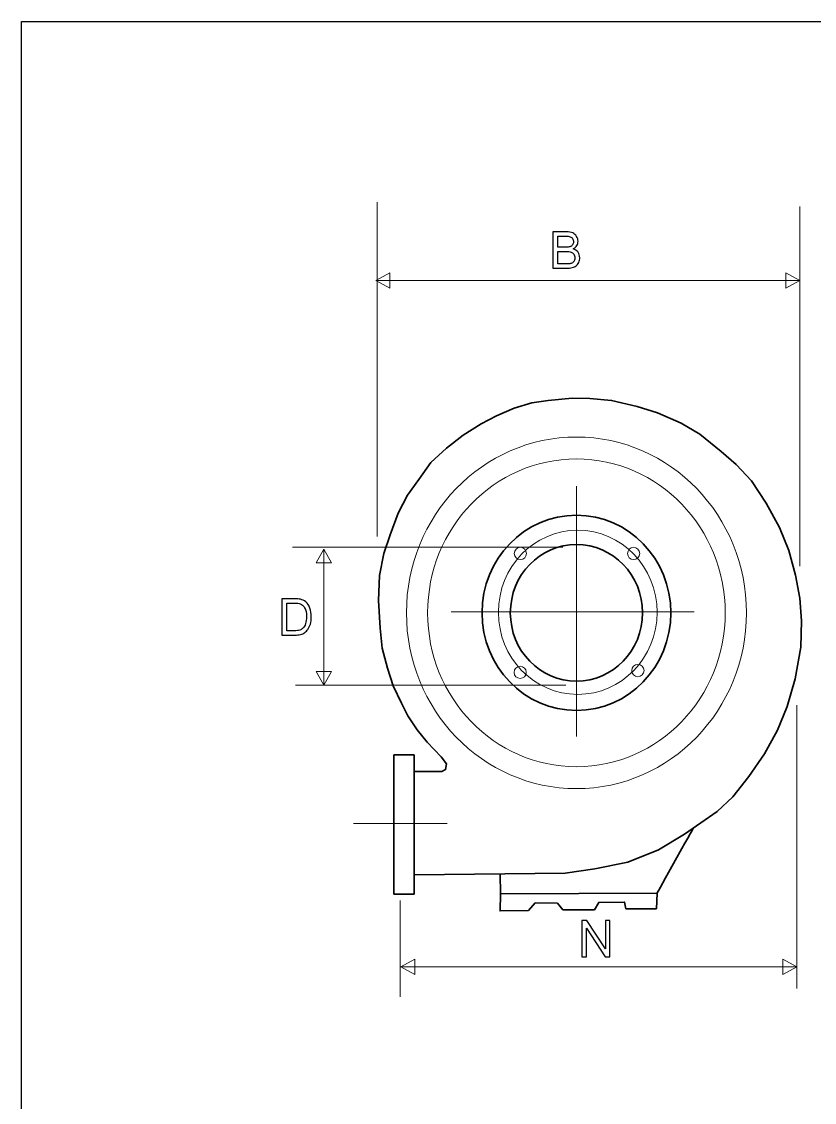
# Model space of a CAD drawing. Header units: inches. Extents: x 3020 to 5920, y 3172 to 5272.
# Drawn here: x 3020 to 3505, y 4610 to 5272 of the extents above; entities that cross this region are included whole.
import ezdxf
from ezdxf.lldxf.tags import DXFTag

# ---------------------------------------------------------------- set-up
doc = ezdxf.new("R2010")
doc.units = ezdxf.units.IN
doc.header["$MEASUREMENT"] = 0
doc.layers.add('Frame', color=7, linetype='Continuous')
doc.layers.add('Layer 1', color=7, linetype='Continuous')
tags = doc.linetypes.add('New Line13', pattern=[0.8, 0.5, -0.3]).pattern_tags.tags
tags[6:7] = [DXFTag(74, 4), DXFTag(75, 0), DXFTag(340, '0'), DXFTag(46, 1.0), DXFTag(50, 0.0), DXFTag(44, 0.0), DXFTag(45, 0.0)]
tags[4:5] = [DXFTag(74, 4), DXFTag(75, 0), DXFTag(340, '0'), DXFTag(46, 1.0), DXFTag(50, 0.0), DXFTag(44, 0.0), DXFTag(45, 0.0)]
tags = doc.linetypes.add('New Line7', pattern=[0.8, 0.5, -0.3]).pattern_tags.tags
tags[6:7] = [DXFTag(74, 4), DXFTag(75, 0), DXFTag(340, '0'), DXFTag(46, 1.0), DXFTag(50, 0.0), DXFTag(44, 0.0), DXFTag(45, 0.0)]
tags[4:5] = [DXFTag(74, 4), DXFTag(75, 0), DXFTag(340, '0'), DXFTag(46, 1.0), DXFTag(50, 0.0), DXFTag(44, 0.0), DXFTag(45, 0.0)]
tags = doc.linetypes.add('New Line9', pattern=[0.8, 0.5, -0.3]).pattern_tags.tags
tags[6:7] = [DXFTag(74, 4), DXFTag(75, 0), DXFTag(340, '0'), DXFTag(46, 1.0), DXFTag(50, 0.0), DXFTag(44, 0.0), DXFTag(45, 0.0)]
tags[4:5] = [DXFTag(74, 4), DXFTag(75, 0), DXFTag(340, '0'), DXFTag(46, 1.0), DXFTag(50, 0.0), DXFTag(44, 0.0), DXFTag(45, 0.0)]

msp = doc.modelspace()

# ---------------------------------------------------------------- linework, layer by layer
at = {"layer": 'Frame', "linetype": 'Continuous', "lineweight": 30}
for p, q in [((3019.85, 5271.55), (5919.85, 5271.55)), ((3019.85, 3171.55), (3019.85, 5271.55))]:
    msp.add_line(p, q, dxfattribs=at)
at = {"layer": 'Layer 1', "color": 250, "lineweight": 35}
msp.add_lwpolyline([(3247.58, 4737.81), (3259.86, 4737.81), (3259.86, 4822.98), (3247.58, 4822.98), (3247.58, 4737.81)], close=True, dxfattribs=at)
at = {"layer": 'Layer 1', "color": 250, "lineweight": 18}
for centre, major_axis, ratio in [((3359.17, 4909.89), (0, 107.54), 0.966799), ((3359.17, 4909.89), (0, 94.14), 0.966798), ((3324.86, 4946.24), (0, 3.73), 1), ((3394.13, 4946.24), (0, 3.73), 1), ((3324.76, 4873.47), (0, 3.73), 1), ((3396.76, 4874.56), (0, 3.73), 1)]:
    msp.add_ellipse(centre, major_axis=major_axis, ratio=ratio, dxfattribs=at)
at = {"layer": 'Layer 1', "color": 250, "lineweight": 35}
for major_axis, ratio in [((0, 59.74), 0.966791), ((0, 41.83), 0.9668)]:
    msp.add_ellipse((3359.17, 4909.89), major_axis=major_axis, ratio=ratio, dxfattribs=at)
at = {"layer": 'Layer 1', "color": 250, "linetype": 'New Line7', "lineweight": 18}
msp.add_ellipse((3359.98, 4910.2), major_axis=(0, 50.21), ratio=0.966797, dxfattribs=at)
at = {"layer": 'Layer 1', "color": 250, "lineweight": 18}
for points in [[(3237.25, 5161.08), (3237.25, 5161.08), (3237.25, 4956.67), (3237.25, 4956.67)], [(3495.74, 5158.45), (3495.74, 5158.45), (3495.74, 4938.43), (3495.74, 4938.43)], [(3236.57, 5113.13), (3236.57, 5113.13), (3495.74, 5113.13), (3495.74, 5113.13)], [(3185.45, 4949.97), (3185.45, 4949.97), (3350.8, 4949.97), (3350.8, 4949.97)], [(3204.72, 4948.91), (3204.72, 4948.91), (3204.72, 4865.57), (3204.72, 4865.57)], [(3187.27, 4865.57), (3187.27, 4865.57), (3352.62, 4865.57), (3352.62, 4865.57)], [(3493.98, 4853.36), (3493.98, 4853.36), (3493.98, 4680.16), (3493.98, 4680.16)], [(3280.18, 4781.1), (3280.18, 4781.1), (3222.74, 4781.1), (3222.74, 4781.1)], [(3251.32, 4733.95), (3251.32, 4733.95), (3251.32, 4674.89), (3251.32, 4674.89)], [(3251.86, 4693.35), (3251.86, 4693.35), (3493.98, 4693.35), (3493.98, 4693.35)]]:
    msp.add_open_spline(points, degree=3, dxfattribs=at)
at = {"layer": 'Layer 1', "color": 250}
for points, knots in [([(3344.81, 5120.69), (3344.81, 5120.69), (3344.81, 5142.91), (3344.81, 5142.91), (3344.81, 5142.91), (3344.81, 5142.91), (3352.95, 5142.91), (3352.95, 5142.91), (3352.95, 5142.91), (3354.6, 5142.91), (3355.93, 5142.69), (3356.93, 5142.24), (3356.93, 5142.24), (3357.94, 5141.79), (3358.72, 5141.1), (3359.28, 5140.16), (3359.28, 5140.16), (3359.85, 5139.23), (3360.14, 5138.25), (3360.14, 5137.23), (3360.14, 5137.23), (3360.14, 5136.28), (3359.88, 5135.38), (3359.38, 5134.55), (3359.38, 5134.55), (3358.88, 5133.71), (3358.12, 5133.03), (3357.1, 5132.51), (3357.1, 5132.51), (3358.42, 5132.12), (3359.42, 5131.45), (3360.13, 5130.5), (3360.13, 5130.5), (3360.83, 5129.55), (3361.19, 5128.43), (3361.19, 5127.13), (3361.19, 5127.13), (3361.19, 5126.09), (3360.97, 5125.12), (3360.54, 5124.23), (3360.54, 5124.23), (3360.11, 5123.33), (3359.58, 5122.65), (3358.95, 5122.16), (3358.95, 5122.16), (3358.32, 5121.67), (3357.53, 5121.31), (3356.58, 5121.06), (3356.58, 5121.06), (3355.63, 5120.81), (3354.46, 5120.69), (3353.08, 5120.69), (3353.08, 5120.69), (3353.08, 5120.69), (3344.81, 5120.69), (3344.81, 5120.69)], [0, 0, 0, 0, 0.071429, 0.071429, 0.071429, 0.071429, 0.142857, 0.142857, 0.142857, 0.142857, 0.214286, 0.214286, 0.214286, 0.214286, 0.285714, 0.285714, 0.285714, 0.285714, 0.357143, 0.357143, 0.357143, 0.357143, 0.428571, 0.428571, 0.428571, 0.428571, 0.5, 0.5, 0.5, 0.5, 0.571429, 0.571429, 0.571429, 0.571429, 0.642857, 0.642857, 0.642857, 0.642857, 0.714286, 0.714286, 0.714286, 0.714286, 0.785714, 0.785714, 0.785714, 0.785714, 0.857143, 0.857143, 0.857143, 0.857143, 0.928571, 0.928571, 0.928571, 0.928571, 1, 1, 1, 1]), ([(3347.68, 5133.57), (3347.68, 5133.57), (3352.37, 5133.57), (3352.37, 5133.57), (3352.37, 5133.57), (3353.64, 5133.57), (3354.55, 5133.66), (3355.11, 5133.83), (3355.11, 5133.83), (3355.84, 5134.06), (3356.39, 5134.42), (3356.75, 5134.94), (3356.75, 5134.94), (3357.12, 5135.46), (3357.31, 5136.1), (3357.31, 5136.88), (3357.31, 5136.88), (3357.31, 5137.62), (3357.14, 5138.27), (3356.8, 5138.83), (3356.8, 5138.83), (3356.45, 5139.39), (3355.95, 5139.77), (3355.32, 5139.98), (3355.32, 5139.98), (3354.67, 5140.19), (3353.57, 5140.29), (3352.01, 5140.29), (3352.01, 5140.29), (3352.01, 5140.29), (3347.68, 5140.29), (3347.68, 5140.29), (3347.68, 5140.29), (3347.68, 5140.29), (3347.68, 5133.57), (3347.68, 5133.57)], [0, 0, 0, 0, 0.111111, 0.111111, 0.111111, 0.111111, 0.222222, 0.222222, 0.222222, 0.222222, 0.333333, 0.333333, 0.333333, 0.333333, 0.444444, 0.444444, 0.444444, 0.444444, 0.555556, 0.555556, 0.555556, 0.555556, 0.666667, 0.666667, 0.666667, 0.666667, 0.777778, 0.777778, 0.777778, 0.777778, 0.888889, 0.888889, 0.888889, 0.888889, 1, 1, 1, 1]), ([(3347.68, 5123.31), (3347.68, 5123.31), (3353.08, 5123.31), (3353.08, 5123.31), (3353.08, 5123.31), (3354.01, 5123.31), (3354.66, 5123.35), (3355.03, 5123.42), (3355.03, 5123.42), (3355.69, 5123.54), (3356.25, 5123.74), (3356.69, 5124.03), (3356.69, 5124.03), (3357.13, 5124.31), (3357.5, 5124.72), (3357.78, 5125.26), (3357.78, 5125.26), (3358.07, 5125.8), (3358.21, 5126.42), (3358.21, 5127.13), (3358.21, 5127.13), (3358.21, 5127.96), (3358.01, 5128.68), (3357.59, 5129.3), (3357.59, 5129.3), (3357.18, 5129.91), (3356.6, 5130.34), (3355.87, 5130.58), (3355.87, 5130.58), (3355.13, 5130.83), (3354.07, 5130.95), (3352.7, 5130.95), (3352.7, 5130.95), (3352.7, 5130.95), (3347.68, 5130.95), (3347.68, 5130.95), (3347.68, 5130.95), (3347.68, 5130.95), (3347.68, 5123.31), (3347.68, 5123.31)], [0, 0, 0, 0, 0.1, 0.1, 0.1, 0.1, 0.2, 0.2, 0.2, 0.2, 0.3, 0.3, 0.3, 0.3, 0.4, 0.4, 0.4, 0.4, 0.5, 0.5, 0.5, 0.5, 0.6, 0.6, 0.6, 0.6, 0.7, 0.7, 0.7, 0.7, 0.8, 0.8, 0.8, 0.8, 0.9, 0.9, 0.9, 0.9, 1, 1, 1, 1]), ([(3179.08, 4896.28), (3179.08, 4896.28), (3179.08, 4918.5), (3179.08, 4918.5), (3179.08, 4918.5), (3179.08, 4918.5), (3186.55, 4918.5), (3186.55, 4918.5), (3186.55, 4918.5), (3188.23, 4918.5), (3189.52, 4918.4), (3190.41, 4918.18), (3190.41, 4918.18), (3191.65, 4917.89), (3192.71, 4917.36), (3193.59, 4916.6), (3193.59, 4916.6), (3194.73, 4915.6), (3195.59, 4914.34), (3196.16, 4912.8), (3196.16, 4912.8), (3196.73, 4911.26), (3197.01, 4909.5), (3197.01, 4907.51), (3197.01, 4907.51), (3197.01, 4905.83), (3196.82, 4904.33), (3196.43, 4903.03), (3196.43, 4903.03), (3196.05, 4901.72), (3195.56, 4900.64), (3194.95, 4899.79), (3194.95, 4899.79), (3194.35, 4898.94), (3193.69, 4898.26), (3192.98, 4897.78), (3192.98, 4897.78), (3192.26, 4897.29), (3191.4, 4896.91), (3190.39, 4896.66), (3190.39, 4896.66), (3189.38, 4896.41), (3188.22, 4896.28), (3186.91, 4896.28), (3186.91, 4896.28), (3186.91, 4896.28), (3179.08, 4896.28), (3179.08, 4896.28)], [0, 0, 0, 0, 0.083333, 0.083333, 0.083333, 0.083333, 0.166667, 0.166667, 0.166667, 0.166667, 0.25, 0.25, 0.25, 0.25, 0.333333, 0.333333, 0.333333, 0.333333, 0.416667, 0.416667, 0.416667, 0.416667, 0.5, 0.5, 0.5, 0.5, 0.583333, 0.583333, 0.583333, 0.583333, 0.666667, 0.666667, 0.666667, 0.666667, 0.75, 0.75, 0.75, 0.75, 0.833333, 0.833333, 0.833333, 0.833333, 0.916667, 0.916667, 0.916667, 0.916667, 1, 1, 1, 1]), ([(3181.95, 4898.9), (3181.95, 4898.9), (3186.58, 4898.9), (3186.58, 4898.9), (3186.58, 4898.9), (3188.01, 4898.9), (3189.13, 4899.04), (3189.95, 4899.31), (3189.95, 4899.31), (3190.76, 4899.59), (3191.41, 4899.97), (3191.89, 4900.47), (3191.89, 4900.47), (3192.57, 4901.16), (3193.1, 4902.1), (3193.48, 4903.28), (3193.48, 4903.28), (3193.86, 4904.46), (3194.05, 4905.88), (3194.05, 4907.56), (3194.05, 4907.56), (3194.05, 4909.88), (3193.68, 4911.67), (3192.94, 4912.92), (3192.94, 4912.92), (3192.19, 4914.17), (3191.28, 4915), (3190.22, 4915.43), (3190.22, 4915.43), (3189.45, 4915.73), (3188.21, 4915.88), (3186.51, 4915.88), (3186.51, 4915.88), (3186.51, 4915.88), (3181.95, 4915.88), (3181.95, 4915.88), (3181.95, 4915.88), (3181.95, 4915.88), (3181.95, 4898.9), (3181.95, 4898.9)], [0, 0, 0, 0, 0.1, 0.1, 0.1, 0.1, 0.2, 0.2, 0.2, 0.2, 0.3, 0.3, 0.3, 0.3, 0.4, 0.4, 0.4, 0.4, 0.5, 0.5, 0.5, 0.5, 0.6, 0.6, 0.6, 0.6, 0.7, 0.7, 0.7, 0.7, 0.8, 0.8, 0.8, 0.8, 0.9, 0.9, 0.9, 0.9, 1, 1, 1, 1]), ([(3362.53, 4699.5), (3362.53, 4699.5), (3362.53, 4721.73), (3362.53, 4721.73), (3362.53, 4721.73), (3362.53, 4721.73), (3365.47, 4721.73), (3365.47, 4721.73), (3365.47, 4721.73), (3365.47, 4721.73), (3376.86, 4704.28), (3376.86, 4704.28), (3376.86, 4704.28), (3376.86, 4704.28), (3376.86, 4721.73), (3376.86, 4721.73), (3376.86, 4721.73), (3376.86, 4721.73), (3379.61, 4721.73), (3379.61, 4721.73), (3379.61, 4721.73), (3379.61, 4721.73), (3379.61, 4699.5), (3379.61, 4699.5), (3379.61, 4699.5), (3379.61, 4699.5), (3376.67, 4699.5), (3376.67, 4699.5), (3376.67, 4699.5), (3376.67, 4699.5), (3365.28, 4716.97), (3365.28, 4716.97), (3365.28, 4716.97), (3365.28, 4716.97), (3365.28, 4699.5), (3365.28, 4699.5), (3365.28, 4699.5), (3365.28, 4699.5), (3362.53, 4699.5), (3362.53, 4699.5)], [0, 0, 0, 0, 0.1, 0.1, 0.1, 0.1, 0.2, 0.2, 0.2, 0.2, 0.3, 0.3, 0.3, 0.3, 0.4, 0.4, 0.4, 0.4, 0.5, 0.5, 0.5, 0.5, 0.6, 0.6, 0.6, 0.6, 0.7, 0.7, 0.7, 0.7, 0.8, 0.8, 0.8, 0.8, 0.9, 0.9, 0.9, 0.9, 1, 1, 1, 1])]:
    msp.add_open_spline(points, degree=3, knots=knots, dxfattribs=at)
at = {"layer": 'Layer 1', "color": 250, "lineweight": 9}
for points, knots in [([(3344.81, 5120.69), (3344.81, 5120.69), (3344.81, 5142.91), (3344.81, 5142.91), (3344.81, 5142.91), (3344.81, 5142.91), (3352.95, 5142.91), (3352.95, 5142.91), (3352.95, 5142.91), (3354.6, 5142.91), (3355.93, 5142.69), (3356.93, 5142.24), (3356.93, 5142.24), (3357.94, 5141.79), (3358.72, 5141.1), (3359.28, 5140.16), (3359.28, 5140.16), (3359.85, 5139.23), (3360.14, 5138.25), (3360.14, 5137.23), (3360.14, 5137.23), (3360.14, 5136.28), (3359.88, 5135.38), (3359.38, 5134.55), (3359.38, 5134.55), (3358.88, 5133.71), (3358.12, 5133.03), (3357.1, 5132.51), (3357.1, 5132.51), (3358.42, 5132.12), (3359.42, 5131.45), (3360.13, 5130.5), (3360.13, 5130.5), (3360.83, 5129.55), (3361.19, 5128.43), (3361.19, 5127.13), (3361.19, 5127.13), (3361.19, 5126.09), (3360.97, 5125.12), (3360.54, 5124.23), (3360.54, 5124.23), (3360.11, 5123.33), (3359.58, 5122.65), (3358.95, 5122.16), (3358.95, 5122.16), (3358.32, 5121.67), (3357.53, 5121.31), (3356.58, 5121.06), (3356.58, 5121.06), (3355.63, 5120.81), (3354.46, 5120.69), (3353.08, 5120.69), (3353.08, 5120.69), (3353.08, 5120.69), (3344.81, 5120.69), (3344.81, 5120.69)], [0, 0, 0, 0, 0.071429, 0.071429, 0.071429, 0.071429, 0.142857, 0.142857, 0.142857, 0.142857, 0.214286, 0.214286, 0.214286, 0.214286, 0.285714, 0.285714, 0.285714, 0.285714, 0.357143, 0.357143, 0.357143, 0.357143, 0.428571, 0.428571, 0.428571, 0.428571, 0.5, 0.5, 0.5, 0.5, 0.571429, 0.571429, 0.571429, 0.571429, 0.642857, 0.642857, 0.642857, 0.642857, 0.714286, 0.714286, 0.714286, 0.714286, 0.785714, 0.785714, 0.785714, 0.785714, 0.857143, 0.857143, 0.857143, 0.857143, 0.928571, 0.928571, 0.928571, 0.928571, 1, 1, 1, 1]), ([(3347.68, 5133.57), (3347.68, 5133.57), (3352.37, 5133.57), (3352.37, 5133.57), (3352.37, 5133.57), (3353.64, 5133.57), (3354.55, 5133.66), (3355.11, 5133.83), (3355.11, 5133.83), (3355.84, 5134.06), (3356.39, 5134.42), (3356.75, 5134.94), (3356.75, 5134.94), (3357.12, 5135.46), (3357.31, 5136.1), (3357.31, 5136.88), (3357.31, 5136.88), (3357.31, 5137.62), (3357.14, 5138.27), (3356.8, 5138.83), (3356.8, 5138.83), (3356.45, 5139.39), (3355.95, 5139.77), (3355.32, 5139.98), (3355.32, 5139.98), (3354.67, 5140.19), (3353.57, 5140.29), (3352.01, 5140.29), (3352.01, 5140.29), (3352.01, 5140.29), (3347.68, 5140.29), (3347.68, 5140.29), (3347.68, 5140.29), (3347.68, 5140.29), (3347.68, 5133.57), (3347.68, 5133.57)], [0, 0, 0, 0, 0.111111, 0.111111, 0.111111, 0.111111, 0.222222, 0.222222, 0.222222, 0.222222, 0.333333, 0.333333, 0.333333, 0.333333, 0.444444, 0.444444, 0.444444, 0.444444, 0.555556, 0.555556, 0.555556, 0.555556, 0.666667, 0.666667, 0.666667, 0.666667, 0.777778, 0.777778, 0.777778, 0.777778, 0.888889, 0.888889, 0.888889, 0.888889, 1, 1, 1, 1]), ([(3347.68, 5123.31), (3347.68, 5123.31), (3353.08, 5123.31), (3353.08, 5123.31), (3353.08, 5123.31), (3354.01, 5123.31), (3354.66, 5123.35), (3355.03, 5123.42), (3355.03, 5123.42), (3355.69, 5123.54), (3356.25, 5123.74), (3356.69, 5124.03), (3356.69, 5124.03), (3357.13, 5124.31), (3357.5, 5124.72), (3357.78, 5125.26), (3357.78, 5125.26), (3358.07, 5125.8), (3358.21, 5126.42), (3358.21, 5127.13), (3358.21, 5127.13), (3358.21, 5127.96), (3358.01, 5128.68), (3357.59, 5129.3), (3357.59, 5129.3), (3357.18, 5129.91), (3356.6, 5130.34), (3355.87, 5130.58), (3355.87, 5130.58), (3355.13, 5130.83), (3354.07, 5130.95), (3352.7, 5130.95), (3352.7, 5130.95), (3352.7, 5130.95), (3347.68, 5130.95), (3347.68, 5130.95), (3347.68, 5130.95), (3347.68, 5130.95), (3347.68, 5123.31), (3347.68, 5123.31)], [0, 0, 0, 0, 0.1, 0.1, 0.1, 0.1, 0.2, 0.2, 0.2, 0.2, 0.3, 0.3, 0.3, 0.3, 0.4, 0.4, 0.4, 0.4, 0.5, 0.5, 0.5, 0.5, 0.6, 0.6, 0.6, 0.6, 0.7, 0.7, 0.7, 0.7, 0.8, 0.8, 0.8, 0.8, 0.9, 0.9, 0.9, 0.9, 1, 1, 1, 1]), ([(3179.08, 4896.28), (3179.08, 4896.28), (3179.08, 4918.5), (3179.08, 4918.5), (3179.08, 4918.5), (3179.08, 4918.5), (3186.55, 4918.5), (3186.55, 4918.5), (3186.55, 4918.5), (3188.23, 4918.5), (3189.52, 4918.4), (3190.41, 4918.18), (3190.41, 4918.18), (3191.65, 4917.89), (3192.71, 4917.36), (3193.59, 4916.6), (3193.59, 4916.6), (3194.73, 4915.6), (3195.59, 4914.34), (3196.16, 4912.8), (3196.16, 4912.8), (3196.73, 4911.26), (3197.01, 4909.5), (3197.01, 4907.51), (3197.01, 4907.51), (3197.01, 4905.83), (3196.82, 4904.33), (3196.43, 4903.03), (3196.43, 4903.03), (3196.05, 4901.72), (3195.56, 4900.64), (3194.95, 4899.79), (3194.95, 4899.79), (3194.35, 4898.94), (3193.69, 4898.26), (3192.98, 4897.78), (3192.98, 4897.78), (3192.26, 4897.29), (3191.4, 4896.91), (3190.39, 4896.66), (3190.39, 4896.66), (3189.38, 4896.41), (3188.22, 4896.28), (3186.91, 4896.28), (3186.91, 4896.28), (3186.91, 4896.28), (3179.08, 4896.28), (3179.08, 4896.28)], [0, 0, 0, 0, 0.083333, 0.083333, 0.083333, 0.083333, 0.166667, 0.166667, 0.166667, 0.166667, 0.25, 0.25, 0.25, 0.25, 0.333333, 0.333333, 0.333333, 0.333333, 0.416667, 0.416667, 0.416667, 0.416667, 0.5, 0.5, 0.5, 0.5, 0.583333, 0.583333, 0.583333, 0.583333, 0.666667, 0.666667, 0.666667, 0.666667, 0.75, 0.75, 0.75, 0.75, 0.833333, 0.833333, 0.833333, 0.833333, 0.916667, 0.916667, 0.916667, 0.916667, 1, 1, 1, 1]), ([(3181.95, 4898.9), (3181.95, 4898.9), (3186.58, 4898.9), (3186.58, 4898.9), (3186.58, 4898.9), (3188.01, 4898.9), (3189.13, 4899.04), (3189.95, 4899.31), (3189.95, 4899.31), (3190.76, 4899.59), (3191.41, 4899.97), (3191.89, 4900.47), (3191.89, 4900.47), (3192.57, 4901.16), (3193.1, 4902.1), (3193.48, 4903.28), (3193.48, 4903.28), (3193.86, 4904.46), (3194.05, 4905.88), (3194.05, 4907.56), (3194.05, 4907.56), (3194.05, 4909.88), (3193.68, 4911.67), (3192.94, 4912.92), (3192.94, 4912.92), (3192.19, 4914.17), (3191.28, 4915), (3190.22, 4915.43), (3190.22, 4915.43), (3189.45, 4915.73), (3188.21, 4915.88), (3186.51, 4915.88), (3186.51, 4915.88), (3186.51, 4915.88), (3181.95, 4915.88), (3181.95, 4915.88), (3181.95, 4915.88), (3181.95, 4915.88), (3181.95, 4898.9), (3181.95, 4898.9)], [0, 0, 0, 0, 0.1, 0.1, 0.1, 0.1, 0.2, 0.2, 0.2, 0.2, 0.3, 0.3, 0.3, 0.3, 0.4, 0.4, 0.4, 0.4, 0.5, 0.5, 0.5, 0.5, 0.6, 0.6, 0.6, 0.6, 0.7, 0.7, 0.7, 0.7, 0.8, 0.8, 0.8, 0.8, 0.9, 0.9, 0.9, 0.9, 1, 1, 1, 1]), ([(3362.53, 4699.5), (3362.53, 4699.5), (3362.53, 4721.73), (3362.53, 4721.73), (3362.53, 4721.73), (3362.53, 4721.73), (3365.47, 4721.73), (3365.47, 4721.73), (3365.47, 4721.73), (3365.47, 4721.73), (3376.86, 4704.28), (3376.86, 4704.28), (3376.86, 4704.28), (3376.86, 4704.28), (3376.86, 4721.73), (3376.86, 4721.73), (3376.86, 4721.73), (3376.86, 4721.73), (3379.61, 4721.73), (3379.61, 4721.73), (3379.61, 4721.73), (3379.61, 4721.73), (3379.61, 4699.5), (3379.61, 4699.5), (3379.61, 4699.5), (3379.61, 4699.5), (3376.67, 4699.5), (3376.67, 4699.5), (3376.67, 4699.5), (3376.67, 4699.5), (3365.28, 4716.97), (3365.28, 4716.97), (3365.28, 4716.97), (3365.28, 4716.97), (3365.28, 4699.5), (3365.28, 4699.5), (3365.28, 4699.5), (3365.28, 4699.5), (3362.53, 4699.5), (3362.53, 4699.5)], [0, 0, 0, 0, 0.1, 0.1, 0.1, 0.1, 0.2, 0.2, 0.2, 0.2, 0.3, 0.3, 0.3, 0.3, 0.4, 0.4, 0.4, 0.4, 0.5, 0.5, 0.5, 0.5, 0.6, 0.6, 0.6, 0.6, 0.7, 0.7, 0.7, 0.7, 0.8, 0.8, 0.8, 0.8, 0.9, 0.9, 0.9, 0.9, 1, 1, 1, 1])]:
    msp.add_open_spline(points, degree=3, knots=knots, dxfattribs=at)
at = {"layer": 'Layer 1', "color": 250, "lineweight": 18}
for points in [[(3245.09, 5117.82), (3245.09, 5117.82), (3236.57, 5113.13), (3236.57, 5113.13), (3236.57, 5113.13), (3236.57, 5113.13), (3245.09, 5108.44), (3245.09, 5108.44), (3245.09, 5108.44), (3245.09, 5108.44), (3245.09, 5117.82), (3245.09, 5117.82)], [(3487.22, 5117.82), (3487.22, 5117.82), (3495.74, 5113.13), (3495.74, 5113.13), (3495.74, 5113.13), (3495.74, 5113.13), (3487.22, 5108.44), (3487.22, 5108.44), (3487.22, 5108.44), (3487.22, 5108.44), (3487.22, 5117.82), (3487.22, 5117.82)], [(3209.41, 4940.4), (3209.41, 4940.4), (3204.72, 4948.91), (3204.72, 4948.91), (3204.72, 4948.91), (3204.72, 4948.91), (3200.04, 4940.4), (3200.04, 4940.4), (3200.04, 4940.4), (3200.04, 4940.4), (3209.41, 4940.4), (3209.41, 4940.4)], [(3209.41, 4874.08), (3209.41, 4874.08), (3204.72, 4865.57), (3204.72, 4865.57), (3204.72, 4865.57), (3204.72, 4865.57), (3200.04, 4874.08), (3200.04, 4874.08), (3200.04, 4874.08), (3200.04, 4874.08), (3209.41, 4874.08), (3209.41, 4874.08)], [(3260.38, 4698.03), (3260.38, 4698.03), (3251.86, 4693.35), (3251.86, 4693.35), (3251.86, 4693.35), (3251.86, 4693.35), (3260.38, 4688.66), (3260.38, 4688.66), (3260.38, 4688.66), (3260.38, 4688.66), (3260.38, 4698.03), (3260.38, 4698.03)], [(3485.46, 4698.03), (3485.46, 4698.03), (3493.98, 4693.35), (3493.98, 4693.35), (3493.98, 4693.35), (3493.98, 4693.35), (3485.46, 4688.66), (3485.46, 4688.66), (3485.46, 4688.66), (3485.46, 4688.66), (3485.46, 4698.03), (3485.46, 4698.03)]]:
    msp.add_open_spline(points, degree=3, knots=[0, 0, 0, 0, 0.333333, 0.333333, 0.333333, 0.333333, 0.666667, 0.666667, 0.666667, 0.666667, 1, 1, 1, 1], dxfattribs=at)
at = {"layer": 'Layer 1', "color": 250, "lineweight": 35}
for points, knots in [([(3259.86, 4812.89), (3261.4, 4812.89), (3276.75, 4812.89), (3276.75, 4812.89), (3276.75, 4812.89), (3276.75, 4812.89), (3279.16, 4813.99), (3279.16, 4813.99), (3279.16, 4813.99), (3279.16, 4813.99), (3279.6, 4817.5), (3279.6, 4817.5), (3279.6, 4817.5), (3279.6, 4817.5), (3276.53, 4821.89), (3276.53, 4821.89), (3276.53, 4821.89), (3276.53, 4821.89), (3267.97, 4830.67), (3267.97, 4830.67), (3267.97, 4830.67), (3267.97, 4830.67), (3261.84, 4838.36), (3261.84, 4838.36), (3261.84, 4838.36), (3261.84, 4838.36), (3256.13, 4846.92), (3256.13, 4846.92), (3256.13, 4846.92), (3256.13, 4846.92), (3252.19, 4854.6), (3252.19, 4854.6), (3252.19, 4854.6), (3252.19, 4854.6), (3247.15, 4865.14), (3247.15, 4865.14), (3247.15, 4865.14), (3247.15, 4865.14), (3243.64, 4876.11), (3243.64, 4876.11), (3243.64, 4876.11), (3243.64, 4876.11), (3240.35, 4888.19), (3240.35, 4888.19), (3240.35, 4888.19), (3240.35, 4888.19), (3239.03, 4900.48), (3239.03, 4900.48), (3239.03, 4900.48), (3239.03, 4900.48), (3238.16, 4917.38), (3238.16, 4917.38), (3238.16, 4917.38), (3238.16, 4917.38), (3238.81, 4932.75), (3238.81, 4932.75), (3238.81, 4932.75), (3238.81, 4932.75), (3241.44, 4946.14), (3241.44, 4946.14), (3241.44, 4946.14), (3241.44, 4946.14), (3245.17, 4957.55), (3245.17, 4957.55), (3245.17, 4957.55), (3245.17, 4957.55), (3250.21, 4970.94), (3250.21, 4970.94), (3250.21, 4970.94), (3250.21, 4970.94), (3255.92, 4981.92), (3255.92, 4981.92), (3255.92, 4981.92), (3255.92, 4981.92), (3262.71, 4991.36), (3262.71, 4991.36), (3262.71, 4991.36), (3262.71, 4991.36), (3270.17, 5001.9), (3270.17, 5001.9), (3270.17, 5001.9), (3270.17, 5001.9), (3279.6, 5010.68), (3279.6, 5010.68), (3279.6, 5010.68), (3279.6, 5010.68), (3289.9, 5018.58), (3289.9, 5018.58), (3289.9, 5018.58), (3289.9, 5018.58), (3300.86, 5025.6), (3300.86, 5025.6), (3300.86, 5025.6), (3300.86, 5025.6), (3310.29, 5030.43), (3310.29, 5030.43), (3310.29, 5030.43), (3310.29, 5030.43), (3321.04, 5035.04), (3321.04, 5035.04), (3321.04, 5035.04), (3321.04, 5035.04), (3331.78, 5038.34), (3331.78, 5038.34), (3331.78, 5038.34), (3331.78, 5038.34), (3341.87, 5039.87), (3341.87, 5039.87), (3341.87, 5039.87), (3341.87, 5039.87), (3356.56, 5041.19), (3356.56, 5041.19), (3356.56, 5041.19), (3356.56, 5041.19), (3367.3, 5040.97), (3367.3, 5040.97), (3367.3, 5040.97), (3367.3, 5040.97), (3380.67, 5039.87), (3380.67, 5039.87), (3380.67, 5039.87), (3380.67, 5039.87), (3396.24, 5036.14), (3396.24, 5036.14), (3396.24, 5036.14), (3396.24, 5036.14), (3408.74, 5032.19), (3408.74, 5032.19), (3408.74, 5032.19), (3408.74, 5032.19), (3423.21, 5025.82), (3423.21, 5025.82), (3423.21, 5025.82), (3423.21, 5025.82), (3434.61, 5019.24), (3434.61, 5019.24), (3434.61, 5019.24), (3434.61, 5019.24), (3447.77, 5008.48), (3447.77, 5008.48), (3447.77, 5008.48), (3447.77, 5008.48), (3456.76, 5000.58), (3456.76, 5000.58), (3456.76, 5000.58), (3456.76, 5000.58), (3466.19, 4990.7), (3466.19, 4990.7), (3466.19, 4990.7), (3466.19, 4990.7), (3475.17, 4976.87), (3475.17, 4976.87), (3475.17, 4976.87), (3475.17, 4976.87), (3483.29, 4962.16), (3483.29, 4962.16), (3483.29, 4962.16), (3483.29, 4962.16), (3488.99, 4948.11), (3488.99, 4948.11), (3488.99, 4948.11), (3488.99, 4948.11), (3493.15, 4932.97), (3493.15, 4932.97), (3493.15, 4932.97), (3493.15, 4932.97), (3495.79, 4918.92), (3495.79, 4918.92), (3495.79, 4918.92), (3495.79, 4918.92), (3496.88, 4905.09), (3496.88, 4905.09), (3496.88, 4905.09), (3496.88, 4905.09), (3496.44, 4888.84), (3496.44, 4888.84), (3496.44, 4888.84), (3496.44, 4888.84), (3492.93, 4869.53), (3492.93, 4869.53), (3492.93, 4869.53), (3492.93, 4869.53), (3488.11, 4852.62), (3488.11, 4852.62), (3488.11, 4852.62), (3488.11, 4852.62), (3482.19, 4838.14), (3482.19, 4838.14), (3482.19, 4838.14), (3482.19, 4838.14), (3474.08, 4823.65), (3474.08, 4823.65), (3474.08, 4823.65), (3474.08, 4823.65), (3464.65, 4809.82), (3464.65, 4809.82), (3464.65, 4809.82), (3464.65, 4809.82), (3454.78, 4797.31), (3454.78, 4797.31), (3454.78, 4797.31), (3454.78, 4797.31), (3445.14, 4788.3), (3445.14, 4788.3), (3445.14, 4788.3), (3445.14, 4788.3), (3425.18, 4774.48), (3425.18, 4774.48), (3425.18, 4774.48), (3425.18, 4774.48), (3409.4, 4764.82), (3409.4, 4764.82), (3409.4, 4764.82), (3409.4, 4764.82), (3390.54, 4757.35), (3390.54, 4757.35), (3390.54, 4757.35), (3390.54, 4757.35), (3370.37, 4753.18), (3370.37, 4753.18), (3370.37, 4753.18), (3370.37, 4753.18), (3352.17, 4750.55), (3352.17, 4750.55), (3352.17, 4750.55), (3352.17, 4750.55), (3259.86, 4749.67), (3259.86, 4749.67)], [0, 0, 0, 0, 0.017544, 0.017544, 0.017544, 0.017544, 0.035088, 0.035088, 0.035088, 0.035088, 0.052632, 0.052632, 0.052632, 0.052632, 0.070175, 0.070175, 0.070175, 0.070175, 0.087719, 0.087719, 0.087719, 0.087719, 0.105263, 0.105263, 0.105263, 0.105263, 0.122807, 0.122807, 0.122807, 0.122807, 0.140351, 0.140351, 0.140351, 0.140351, 0.157895, 0.157895, 0.157895, 0.157895, 0.175439, 0.175439, 0.175439, 0.175439, 0.192982, 0.192982, 0.192982, 0.192982, 0.210526, 0.210526, 0.210526, 0.210526, 0.22807, 0.22807, 0.22807, 0.22807, 0.245614, 0.245614, 0.245614, 0.245614, 0.263158, 0.263158, 0.263158, 0.263158, 0.280702, 0.280702, 0.280702, 0.280702, 0.298246, 0.298246, 0.298246, 0.298246, 0.315789, 0.315789, 0.315789, 0.315789, 0.333333, 0.333333, 0.333333, 0.333333, 0.350877, 0.350877, 0.350877, 0.350877, 0.368421, 0.368421, 0.368421, 0.368421, 0.385965, 0.385965, 0.385965, 0.385965, 0.403509, 0.403509, 0.403509, 0.403509, 0.421053, 0.421053, 0.421053, 0.421053, 0.438596, 0.438596, 0.438596, 0.438596, 0.45614, 0.45614, 0.45614, 0.45614, 0.473684, 0.473684, 0.473684, 0.473684, 0.491228, 0.491228, 0.491228, 0.491228, 0.508772, 0.508772, 0.508772, 0.508772, 0.526316, 0.526316, 0.526316, 0.526316, 0.54386, 0.54386, 0.54386, 0.54386, 0.561404, 0.561404, 0.561404, 0.561404, 0.578947, 0.578947, 0.578947, 0.578947, 0.596491, 0.596491, 0.596491, 0.596491, 0.614035, 0.614035, 0.614035, 0.614035, 0.631579, 0.631579, 0.631579, 0.631579, 0.649123, 0.649123, 0.649123, 0.649123, 0.666667, 0.666667, 0.666667, 0.666667, 0.684211, 0.684211, 0.684211, 0.684211, 0.701754, 0.701754, 0.701754, 0.701754, 0.719298, 0.719298, 0.719298, 0.719298, 0.736842, 0.736842, 0.736842, 0.736842, 0.754386, 0.754386, 0.754386, 0.754386, 0.77193, 0.77193, 0.77193, 0.77193, 0.789474, 0.789474, 0.789474, 0.789474, 0.807018, 0.807018, 0.807018, 0.807018, 0.824561, 0.824561, 0.824561, 0.824561, 0.842105, 0.842105, 0.842105, 0.842105, 0.859649, 0.859649, 0.859649, 0.859649, 0.877193, 0.877193, 0.877193, 0.877193, 0.894737, 0.894737, 0.894737, 0.894737, 0.912281, 0.912281, 0.912281, 0.912281, 0.929825, 0.929825, 0.929825, 0.929825, 0.947368, 0.947368, 0.947368, 0.947368, 0.964912, 0.964912, 0.964912, 0.964912, 0.982456, 0.982456, 0.982456, 0.982456, 1, 1, 1, 1]), ([(3430.92, 4778.45), (3430.52, 4778.17), (3408.52, 4738.47), (3408.52, 4738.47), (3408.52, 4738.47), (3408.52, 4738.47), (3312.7, 4738.04), (3312.7, 4738.04), (3312.7, 4738.04), (3312.7, 4738.04), (3312.48, 4750.17), (3312.48, 4750.17)], [0, 0, 0, 0, 0.333333, 0.333333, 0.333333, 0.333333, 0.666667, 0.666667, 0.666667, 0.666667, 1, 1, 1, 1]), ([(3312.7, 4738.04), (3312.7, 4738.04), (3312.48, 4727.5), (3312.48, 4727.5), (3312.48, 4727.5), (3312.48, 4727.5), (3329.81, 4727.72), (3329.81, 4727.72), (3329.81, 4727.72), (3329.81, 4727.72), (3333.97, 4732.55), (3333.97, 4732.55), (3333.97, 4732.55), (3333.97, 4732.55), (3347.57, 4732.33), (3347.57, 4732.33), (3347.57, 4732.33), (3347.57, 4732.33), (3350.85, 4728.16), (3350.85, 4728.16), (3350.85, 4728.16), (3350.85, 4728.16), (3370.15, 4728.16), (3370.15, 4728.16), (3370.15, 4728.16), (3370.15, 4728.16), (3372.78, 4732.77), (3372.78, 4732.77), (3372.78, 4732.77), (3372.78, 4732.77), (3388.57, 4732.99), (3388.57, 4732.99), (3388.57, 4732.99), (3388.57, 4732.99), (3389.44, 4728.82), (3389.44, 4728.82), (3389.44, 4728.82), (3389.44, 4728.82), (3408.08, 4728.82), (3408.08, 4728.82), (3408.08, 4728.82), (3408.08, 4728.82), (3408.52, 4738.47), (3408.52, 4738.47)], [0, 0, 0, 0, 0.090909, 0.090909, 0.090909, 0.090909, 0.181818, 0.181818, 0.181818, 0.181818, 0.272727, 0.272727, 0.272727, 0.272727, 0.363636, 0.363636, 0.363636, 0.363636, 0.454545, 0.454545, 0.454545, 0.454545, 0.545455, 0.545455, 0.545455, 0.545455, 0.636364, 0.636364, 0.636364, 0.636364, 0.727273, 0.727273, 0.727273, 0.727273, 0.818182, 0.818182, 0.818182, 0.818182, 0.909091, 0.909091, 0.909091, 0.909091, 1, 1, 1, 1])]:
    msp.add_open_spline(points, degree=3, knots=knots, dxfattribs=at)
at = {"layer": 'Layer 1', "color": 250, "linetype": 'New Line13', "lineweight": 18}
msp.add_open_spline([(3359.17, 4987.28), (3359.17, 4987.28), (3359.17, 4834.23), (3359.17, 4834.23)], degree=3, dxfattribs=at)
at = {"layer": 'Layer 1', "color": 250, "linetype": 'New Line9', "lineweight": 18}
msp.add_open_spline([(3431.2, 4910.51), (3431.2, 4910.51), (3282.47, 4910.51), (3282.47, 4910.51)], degree=3, dxfattribs=at)

doc.saveas('drawing.dxf')
